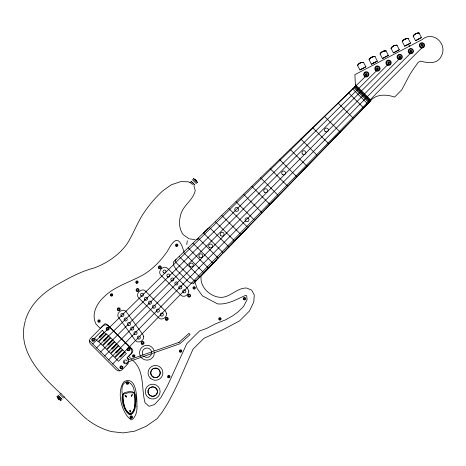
<?xml version="1.0" encoding="UTF-8"?>
<svg xmlns="http://www.w3.org/2000/svg" width="466" height="466" viewBox="0 0 466 466"><rect width="100%" height="100%" fill="white"/><g stroke="black" fill="none" stroke-linecap="round" stroke-linejoin="round"><path stroke-width="0.7" d="M128.599 360.352L126.915 357.859L131.255 353.368L131.878 351.772L131.575 349.325L108.718 326.118C107.151 324.406 104.256 324.522 102.683 326.165L90.969 337.873C89.006 339.504 88.919 342.819 90.969 344.415L116.267 369.713C117.886 371.414 120.822 371.198 122.348 369.491L128.057 363.614L128.709 361.179M201.032 276.909C200.24 286.934 209.077 295.566 218.577 297.157C229.354 299.032 236.215 287.592 246.712 288.035L251.663 290.161L254.267 294.943L253.784 302.015L249.473 310.991L239.518 320.946L222.847 329.759L203.898 338.299L192.971 349.232L178.659 381.788L172.997 393.502L167.579 403.573L162.354 411.938L157.281 418.538L146.068 426.373L134.697 431.161L123.175 432.902L111.502 431.598A66.551 66.551 0 0 1 87.69 419.849M186.779 244.603L187.291 240.73M25.345 320.765C16.444 350.607 41.014 375.415 60.924 393.776M355.436 85.785L354.643 87.055L369.532 101.949L370.569 100.912L355.436 85.785L354.894 74.642L422.068 39.662C432.961 30.144 448.042 43.932 441.261 56.281C437.289 64.582 427.695 62.992 420.542 61.139C418.742 61.512 417.594 63.096 416.651 64.547A131.89 131.89 0 0 0 409.69 74.822L401.843 89.647L394.615 97.097C386.163 94.08 375.182 93.806 369.41 102.042M25.467 320.055C30.546 303.459 43.932 291.937 58.623 283.817C69.97 277.334 81.672 271.171 94.412 267.909C107.04 263.063 118.708 255.304 126.752 244.283C133.69 233.775 137.482 221.554 144.938 211.331A117.49 117.49 0 0 1 162.826 190.804L171.29 184.775L180.721 181.606L188.526 181.839L190.25 182.888M370.132 101.343L193.664 283.27L190.705 283.048L188.648 281.878L176.614 270L174.01 266.074L173.259 262.113L355.243 86.455L370.132 101.343L193.664 283.27M201.067 276.187L216.073 260.657L215.682 260.284M112.621 364.051L380.693 89.035L423.303 46.425M223.459 252.659L246.98 228.509M108.537 359.968L377.757 86.07L411.257 52.571M216.043 260.121L216.632 259.527M104.588 356.018L400.288 57.883M176.131 259.457L175.105 260.954L175.595 262.113L193.472 279.99L194.963 280.701L196.495 280.689M203.694 232.895L208.279 228.311M388.627 63.766L100.569 352.005M126.472 363.847L127.55 362.769M96.532 347.962L378.101 69.236M92.717 343.902L366.963 75.038M131.604 358.937L178.938 342.359L189.01 333.359L190.099 334.571L179.783 343.792L133.492 360.008M384.514 57.417L388.376 55.39L386.005 50.881A6.489 6.239 78.5 0 0 382.592 51.58A6.489 6.239 46 0 0 380.081 53.998L382.452 58.506L384.345 57.516M363.69 67.984L362.012 68.857L362.28 68.723M417.722 39.523L421.468 37.565L419.097 33.057A6.489 6.239 78.5 0 0 415.678 33.756A6.489 6.239 46 0 0 413.173 36.173L415.544 40.676L418.06 39.365M125.226 362.868L124.206 362.391L124.707 361.383M406.969 44.94L408.501 44.142L409.812 46.629M386.052 56.619L386.308 56.473L385.86 56.701M419.138 38.789L419.4 38.649L418.946 38.876M408.682 44.054L410.569 43.058L408.199 38.55A6.489 6.239 78.5 0 0 404.785 39.249A6.489 6.239 46 0 0 402.275 41.666L404.645 46.175L407.162 44.858M363.993 67.826L365.874 66.83L363.503 62.328A6.489 6.239 78.5 0 0 360.09 63.021A6.489 6.239 46 0 0 357.579 65.438L359.95 69.947L362.472 68.63M377.378 61.098L371.454 64.215L369.084 59.712A6.489 6.239 46 0 1 371.594 57.295A6.489 6.239 78.5 0 1 375.008 56.596L377.378 61.098L371.454 64.215M397.451 50.753L399.333 49.751L396.962 45.249A6.489 6.239 78.5 0 0 393.549 45.948A6.489 6.239 46 0 0 391.044 48.365L393.415 52.868L397.271 50.835M404.645 46.169L410.569 43.053M415.544 40.676L421.462 37.56M359.95 69.941L365.874 66.824M382.452 58.5L388.376 55.384M393.409 52.868L399.333 49.751M126.309 381.916C119.779 384.357 122.471 393.065 122.616 398.413C123.618 403.946 124.451 410.791 129.758 413.925L130.888 414C135.629 410.872 135.018 403.935 135.117 398.896C134.47 392.902 134.796 384.7 128.138 382.044M129.158 359.793L130.34 359.379M128.616 361.715L132.146 360.48M189.709 238.889L194.998 239.611M119.82 370.854L89.472 340.652M189.05 238.802L183.173 234.66C178.676 228.422 178.781 220.418 181.099 213.364C184.175 204.603 193.25 199.85 195.231 190.565L193.891 185.684M132.198 359.845C145.083 370.359 141.058 388.568 145.072 402.781L149.068 406.311L154.52 404.546L160.846 397.649L167.469 385.784L186.79 343.71L199.448 331.046L206.828 328.332L215.443 323.876L225.451 319.897L232.435 315.989L238.225 311.801L243.619 306.412L247.062 299.609L246.764 296.324L246.537 295.648L245.763 295.351C236.676 299.125 227.938 304.88 217.581 303.89L202.425 295.858L197.269 288.809L194.637 281.435M355.465 84.701L371.047 100.289M353.979 87.701L368.926 102.648M352.733 88.948L367.715 103.924M348.585 92.856L363.649 107.926M338.124 103.073L353.496 118.446M324.388 116.319L340.302 132.233M312.599 127.626L328.845 143.872M300.838 139.025L317.509 155.696M290.132 149.365L307.199 166.432M279.559 159.518L296.924 176.888M270.158 168.669L287.743 186.254M260.64 177.826L278.645 195.831M251.791 186.313L270.129 204.656M243.601 194.322L262.125 212.84M235.994 201.685L254.727 220.418M228.928 208.57L247.964 227.606M195.481 179.684L196.349 180.546M194.905 179.276L196.757 181.128M194.258 178.938L197.089 181.769M193.553 178.682L197.345 182.48M193.285 178.635L197.398 182.748M192.307 179.608L196.425 183.72M191.462 181.6L194.433 184.565M190.961 181.146L194.881 185.072M190.012 182.095L192.481 184.565M221.746 215.385L240.998 234.637M215.315 221.694L234.777 241.155M209.345 227.361L229.051 247.062M203.525 233.058L223.29 252.822M198.219 238.12L218.17 258.071M192.976 243.246L213.073 263.348M188.124 247.854L208.529 268.259M183.488 252.49L203.922 272.925M179.317 256.556L199.972 277.212M61.034 393.659L62.927 395.552M63.399 396.024L64.384 397.003M63.918 396.776L82.995 415.853A66.551 66.551 0 0 0 87.148 419.423M59.508 394.032L63.428 397.952M58.565 395.931L61.535 398.896M57.97 395.384L62.083 399.496M56.992 396.356L61.11 400.469M57.044 396.624L60.836 400.422M57.301 397.335L60.131 400.16M57.633 397.976L59.491 399.828M58.046 398.558L58.908 399.42M131.814 359.484L128.628 356.339C130.364 354.574 134.796 351.632 131.989 348.848L107.075 324.522L105.427 323.753L104.576 323.981L100.324 328.408L96.124 324.26C90.882 314.416 96.718 303.517 104.168 296.714C115.597 285.53 131.692 281.854 145.101 273.682C153.203 268.375 160.007 261.385 165.721 253.603C169.17 249.327 170.847 243.089 175.927 240.369L177.942 240.532L179.87 242.151L181.693 245.233L184.169 252.158M127.672 357.905L128.057 358.348M178.938 342.359L179.148 342.72M127.329 361.89A1.94 1.94 0 0 1 124.702 363.678A1.94 1.94 0 0 1 123.927 360.602A1.94 1.94 0 0 1 127.084 360.917M408.199 38.55A6.239 6.239 0 0 0 402.275 41.666A6.489 6.233 44.2 0 1 404.791 39.261A6.489 6.233 80.4 0 1 408.199 38.556M196.658 239.786A2.458 2.458 0 0 1 197.904 239.116M217.109 258.7A2.458 2.458 0 0 1 216.911 259.131M128.057 358.348A3.274 3.274 0 0 1 128.68 360.102M151.497 353.939A4.695 4.695 0 0 1 143.639 356.047M142.893 355.075A4.695 4.695 0 0 1 145.747 348.189A4.695 4.695 0 0 1 151.66 352.727M154.38 352.727A7.415 7.415 0 0 1 140.883 356.979M140.54 356.432A7.415 7.415 0 0 1 144.122 345.871A7.415 7.415 0 0 1 154.13 350.805M143.744 336.813C144.116 340.984 137.674 344.124 135.181 340.232L119.034 318.01C114.461 313.274 124.026 306.622 126.869 312.604L142.934 334.716L143.744 336.813M136.934 406.224C137.301 411.006 136.066 416.179 132.338 419.435L131.051 419.866C121.218 412.521 116.401 391.463 123.962 381.625C137.051 375.27 136.963 399.018 136.934 406.224M166.677 313.828C166.811 317.655 161.434 320.992 158.58 317.701L139.113 298.228C134.022 294.197 142.456 286.345 146.12 291.786L165.436 311.102L166.677 313.828M188.812 291.122C188.946 294.949 183.569 298.287 180.721 294.99L161.248 275.523C156.57 271.952 163.415 264.315 167.527 268.346L187.577 288.396L188.812 291.122M135.088 401.622C134.796 405.851 134.592 411.181 130.783 413.831L130.002 413.913C123.665 410.231 123.21 401.395 123.193 394.801A1.683 1.683 0 0 1 123.7 394.044L128.424 392.727L133.224 392.791A2.441 2.441 0 0 1 134.01 393.485L134.756 396.001L135.088 401.622M135.909 401.634C135.618 406.183 135.291 411.932 131.051 414.623L129.903 414.746C124.492 412.963 118.55 395.902 124.521 392.716C133.014 390.065 137.091 391.784 135.909 401.634M132.262 394.498L132.117 395.727L131.523 395.721L131.598 396.432L131.406 395.331L132.262 394.498M130.305 411.484L130.218 412.2L129.501 410.872L130.043 410.144L130.707 410.773L130.305 411.478M366.043 74.298L366.538 74.432L366.043 74.298M377.186 68.502L377.681 68.63L377.186 68.502M388.452 62.613L388.947 62.741L388.452 62.613M399.473 56.899L399.968 57.033L399.473 56.899M410.569 51.114L411.064 51.248L410.569 51.114M421.812 45.12L422.307 45.254L421.812 45.12M102.328 330.342L94.511 338.159L98.058 341.706L105.875 333.889L104.541 332.555L100.143 337.431L99.322 336.615L104.215 332.223L102.328 330.342M106.574 333.982L98.751 341.799L102.299 345.347L110.116 337.53L108.782 336.19L104.384 341.071L103.569 340.25L108.456 335.864L106.574 333.982M110.733 337.891L102.916 345.714L106.458 349.255L114.281 341.438L112.947 340.104L108.549 344.986L107.728 344.164L112.621 339.778L110.733 337.891M114.712 341.945L106.895 349.762L110.436 353.31L118.259 345.487L116.919 344.153L112.527 349.034L111.706 348.213L116.593 343.826L114.712 341.945M118.69 345.865L110.867 353.682L114.415 357.224L122.232 349.407L120.898 348.073L116.506 352.954L115.684 352.133L120.572 347.747L118.69 345.865M122.797 349.914L114.98 357.731L118.527 361.278L126.344 353.455L125.01 352.121L120.612 357.003L119.791 356.181L124.684 351.795L122.797 349.914M373.546 63.108L373.971 62.898L373.546 63.108M375.311 62.182L374.868 62.427L375.311 62.182M395.506 51.761L395.925 51.551L395.506 51.761M125.756 396.525C123.187 394.871 127.329 394.97 126.321 397.236L126.234 396.391L125.756 396.525M365.624 75.038A0.949 0.949 0 0 0 367.208 74.612A0.949 0.949 0 0 0 366.049 73.447A0.949 0.949 0 0 0 365.624 75.038M376.761 69.236A0.949 0.949 0 0 0 378.351 68.811A0.949 0.949 0 0 0 377.186 67.652A0.949 0.949 0 0 0 376.761 69.236M120.63 368.623A1.497 1.497 0 0 0 122.878 367.325A1.497 1.497 0 0 0 120.63 366.026A1.497 1.497 0 0 0 120.63 368.623M106.912 330.004A1.497 1.497 0 0 0 109.161 328.711A1.497 1.497 0 0 0 106.912 327.412A1.497 1.497 0 0 0 106.912 330.004M127.835 350.578A1.497 1.497 0 0 0 130.084 349.279A1.497 1.497 0 0 0 127.835 347.98A1.497 1.497 0 0 0 127.835 350.578M92.431 341.036A1.497 1.497 0 0 0 94.68 339.737A1.497 1.497 0 0 0 92.431 338.444A1.497 1.497 0 0 0 92.431 341.036M130.62 418.241A1.293 1.293 0 0 0 132.56 417.122A1.293 1.293 0 0 0 130.62 415.998A1.293 1.293 0 0 0 130.62 418.241M126.816 384.095A1.293 1.293 0 0 0 128.762 382.97A1.293 1.293 0 0 0 126.816 381.852A1.293 1.293 0 0 0 126.816 384.095M128.167 349.989A0.827 0.827 0 0 0 129.408 349.279A0.827 0.827 0 0 0 128.167 348.562A0.827 0.827 0 0 0 128.167 349.989M120.799 367.907A0.827 0.827 0 0 0 122.179 367.54A0.827 0.827 0 0 0 121.166 366.526A0.827 0.827 0 0 0 120.799 367.907M128.179 325.332A1.538 1.538 0 0 0 130.486 323.998A1.538 1.538 0 0 0 128.179 322.664A1.538 1.538 0 0 0 128.179 325.332M138.047 338.916A1.538 1.538 0 0 0 140.359 337.582A1.538 1.538 0 0 0 138.047 336.248A1.538 1.538 0 0 0 138.047 338.916M131.47 329.864A1.544 1.544 0 0 0 133.777 328.524A1.544 1.544 0 0 0 131.47 327.19A1.544 1.544 0 0 0 131.47 329.864M121.597 316.274A1.538 1.538 0 0 0 123.909 314.94A1.538 1.538 0 0 0 121.597 313.606A1.538 1.538 0 0 0 121.597 316.274M134.756 334.39A1.538 1.538 0 0 0 137.068 333.056A1.538 1.538 0 0 0 134.756 331.722A1.538 1.538 0 0 0 134.756 334.39M124.888 320.806A1.538 1.538 0 0 0 127.201 319.472A1.538 1.538 0 0 0 124.888 318.138A1.538 1.538 0 0 0 124.888 320.806M161.038 315.901A1.544 1.544 0 0 0 163.35 314.567A1.544 1.544 0 0 0 161.038 313.234A1.544 1.544 0 0 0 161.038 315.901M153.122 307.985A1.544 1.544 0 0 0 155.434 306.651A1.544 1.544 0 0 0 153.122 305.317A1.544 1.544 0 0 0 153.122 307.985M157.083 311.94A1.538 1.538 0 0 0 159.389 310.606A1.538 1.538 0 0 0 157.083 309.273A1.538 1.538 0 0 0 157.083 311.94M141.25 296.108A1.544 1.544 0 0 0 143.563 294.774A1.544 1.544 0 0 0 141.25 293.44A1.544 1.544 0 0 0 141.25 296.108M149.167 304.024A1.544 1.544 0 0 0 151.479 302.69A1.544 1.544 0 0 0 149.167 301.356A1.544 1.544 0 0 0 149.167 304.024M144.891 299.824A1.544 1.544 0 0 0 147.466 299.131A1.544 1.544 0 0 0 145.578 297.244A1.544 1.544 0 0 0 144.891 299.824M92.769 340.454A0.827 0.827 0 0 0 94.004 339.737A0.827 0.827 0 0 0 92.769 339.027A0.827 0.827 0 0 0 92.769 340.454M398.366 59.258A2.662 2.662 0 0 0 402.362 56.945A2.662 2.662 0 0 0 398.366 54.639A2.662 2.662 0 0 0 398.366 59.258M375.544 70.442A2.662 2.662 0 0 0 380 69.248A2.662 2.662 0 0 0 376.738 65.986A2.662 2.662 0 0 0 375.544 70.442M364.96 76.674A2.662 2.662 0 0 0 368.955 74.362A2.662 2.662 0 0 0 364.96 72.055A2.662 2.662 0 0 0 364.96 76.674M420.641 47.643A2.662 2.662 0 0 0 424.637 45.336A2.662 2.662 0 0 0 420.641 43.029A2.662 2.662 0 0 0 420.641 47.643M409.503 53.45A2.662 2.662 0 0 0 413.499 51.144A2.662 2.662 0 0 0 409.503 48.837A2.662 2.662 0 0 0 409.503 53.45M387.234 65.059A2.662 2.662 0 0 0 391.23 62.753A2.662 2.662 0 0 0 387.234 60.446A2.662 2.662 0 0 0 387.234 65.059M375.969 70.017A2.062 2.062 0 0 0 379.423 69.096A2.062 2.062 0 0 0 376.895 66.562A2.062 2.062 0 0 0 375.969 70.017M387.106 64.215A2.062 2.062 0 0 0 390.56 63.289A2.062 2.062 0 0 0 388.027 60.761A2.062 2.062 0 0 0 387.106 64.215M398.238 58.407A2.062 2.062 0 0 0 401.692 57.481A2.062 2.062 0 0 0 399.164 54.953A2.062 2.062 0 0 0 398.238 58.407M409.375 52.6A2.062 2.062 0 0 0 412.829 51.679A2.062 2.062 0 0 0 410.301 49.146A2.062 2.062 0 0 0 409.375 52.6M420.513 46.798A2.062 2.062 0 0 0 423.967 45.872A2.062 2.062 0 0 0 421.439 43.344A2.062 2.062 0 0 0 420.513 46.798M364.831 75.824A2.062 2.062 0 0 0 368.286 74.898A2.062 2.062 0 0 0 365.758 72.37A2.062 2.062 0 0 0 364.831 75.824M396.968 45.249A6.239 6.239 0 0 0 391.044 48.365A6.489 6.233 44.2 0 1 393.554 45.959A6.489 6.233 80.4 0 1 396.968 45.249M375.008 56.596A6.239 6.239 0 0 0 369.084 59.712A6.489 6.233 44.2 0 1 371.6 57.306A6.489 6.233 80.4 0 1 375.008 56.596M419.097 33.057A6.239 6.239 0 0 0 413.173 36.173A6.489 6.233 44.2 0 1 415.684 33.768A6.489 6.233 80.4 0 1 419.097 33.063M386.005 50.881A6.239 6.239 0 0 0 380.081 53.998A6.489 6.233 44.2 0 1 382.598 51.592A6.489 6.233 80.4 0 1 386.005 50.887M363.503 62.328A6.239 6.239 0 0 0 357.579 65.438A6.489 6.233 44.2 0 1 360.096 63.032A6.489 6.233 80.4 0 1 363.503 62.328M421.386 45.854A0.949 0.949 0 0 0 422.977 45.429A0.949 0.949 0 0 0 421.812 44.27A0.949 0.949 0 0 0 421.386 45.854M388.027 63.347A0.949 0.949 0 0 0 389.617 62.922A0.949 0.949 0 0 0 388.452 61.762A0.949 0.949 0 0 0 388.027 63.347M410.144 51.848A0.949 0.949 0 0 0 411.734 51.423A0.949 0.949 0 0 0 410.569 50.264A0.949 0.949 0 0 0 410.144 51.848M399.047 57.638A0.949 0.949 0 0 0 400.632 57.213A0.949 0.949 0 0 0 399.473 56.054A0.949 0.949 0 0 0 399.047 57.638M325.052 131.348A1.94 1.94 0 0 0 328.303 130.474A1.94 1.94 0 0 0 325.92 128.098A1.94 1.94 0 0 0 325.052 131.348M264.688 192.359A1.94 1.94 0 0 0 267.601 190.676A1.94 1.94 0 0 0 264.688 188.992A1.94 1.94 0 0 0 264.688 192.359M190.012 266.389A1.94 1.94 0 0 0 193.262 265.515A1.94 1.94 0 0 0 190.879 263.139A1.94 1.94 0 0 0 190.012 266.389M209.624 247.632A1.94 1.94 0 0 0 212.537 245.949A1.94 1.94 0 0 0 209.624 244.271A1.94 1.94 0 0 0 209.624 247.632M199.413 257.104A1.94 1.94 0 0 0 202.663 256.236A1.94 1.94 0 0 0 200.287 253.859A1.94 1.94 0 0 0 199.413 257.104M220.773 235.592A1.94 1.94 0 0 0 224.018 234.724A1.94 1.94 0 0 0 221.641 232.348A1.94 1.94 0 0 0 220.773 235.592M245.658 221.123A1.94 1.94 0 0 0 248.908 220.255A1.94 1.94 0 0 0 246.531 217.878A1.94 1.94 0 0 0 245.658 221.123M235.313 210.801A1.94 1.94 0 0 0 238.563 209.927A1.94 1.94 0 0 0 236.186 207.551A1.94 1.94 0 0 0 235.313 210.801M302.539 154.036A1.94 1.94 0 0 0 305.789 153.168A1.94 1.94 0 0 0 303.407 150.786A1.94 1.94 0 0 0 302.539 154.036M282.617 174.645A1.94 1.94 0 0 0 285.53 172.968A1.94 1.94 0 0 0 282.617 171.284A1.94 1.94 0 0 0 282.617 174.645M179.521 288.734A1.544 1.544 0 0 0 181.833 287.4A1.544 1.544 0 0 0 179.521 286.066A1.544 1.544 0 0 0 179.521 288.734M163.688 272.901A1.544 1.544 0 0 0 166.001 271.567A1.544 1.544 0 0 0 163.688 270.233A1.544 1.544 0 0 0 163.688 272.901M183.482 292.689A1.544 1.544 0 0 0 185.788 291.355A1.544 1.544 0 0 0 183.482 290.021A1.544 1.544 0 0 0 183.482 292.689M171.605 280.817A1.544 1.544 0 0 0 173.917 279.483A1.544 1.544 0 0 0 171.605 278.15A1.544 1.544 0 0 0 171.605 280.817M167.649 276.856A1.544 1.544 0 0 0 169.962 275.523A1.544 1.544 0 0 0 167.649 274.189A1.544 1.544 0 0 0 167.649 276.856M175.565 284.773A1.538 1.538 0 0 0 177.872 283.439A1.538 1.538 0 0 0 175.565 282.105A1.538 1.538 0 0 0 175.565 284.773M107.25 329.421A0.827 0.827 0 0 0 108.485 328.711A0.827 0.827 0 0 0 107.25 327.994A0.827 0.827 0 0 0 107.25 329.421M126.997 383.442A0.664 0.664 0 0 0 128.109 383.145A0.664 0.664 0 0 0 127.294 382.33A0.664 0.664 0 0 0 126.997 383.442M130.934 417.699A0.664 0.664 0 0 0 131.93 417.122A0.664 0.664 0 0 0 130.934 416.546A0.664 0.664 0 0 0 130.934 417.699M166.024 320.171A1.497 1.497 0 0 0 168.273 318.878A1.497 1.497 0 0 0 166.024 317.579A1.497 1.497 0 0 0 166.024 320.171M136.829 291.297A1.497 1.497 0 0 0 139.078 289.998A1.497 1.497 0 0 0 136.829 288.699A1.497 1.497 0 0 0 136.829 291.297M110.96 295.968A1.223 1.223 0 0 0 112.795 294.914A1.223 1.223 0 0 0 110.96 293.854A1.223 1.223 0 0 0 110.96 295.968M132.886 356.787A1.223 1.223 0 0 0 134.936 356.24A1.223 1.223 0 0 0 133.433 354.743A1.223 1.223 0 0 0 132.886 356.787M117.991 310.583A1.497 1.497 0 0 0 120.24 309.284A1.497 1.497 0 0 0 117.991 307.985A1.497 1.497 0 0 0 117.991 310.583M98.151 321.919A1.223 1.223 0 0 0 100.196 321.371A1.223 1.223 0 0 0 98.699 319.868A1.223 1.223 0 0 0 98.151 321.919M136.334 283.2A1.223 1.223 0 0 0 138.169 282.14A1.223 1.223 0 0 0 136.334 281.08A1.223 1.223 0 0 0 136.334 283.2M193.308 288.769A1.223 1.223 0 0 0 195.359 288.221A1.223 1.223 0 0 0 193.856 286.724A1.223 1.223 0 0 0 193.308 288.769M158.813 268.364A1.497 1.497 0 0 0 161.318 267.694A1.497 1.497 0 0 0 159.483 265.853A1.497 1.497 0 0 0 158.813 268.364M188.089 296.696A1.497 1.497 0 0 0 190.6 296.026A1.497 1.497 0 0 0 188.765 294.186A1.497 1.497 0 0 0 188.089 296.696M243.596 299.562A1.223 1.223 0 0 0 245.64 299.009A1.223 1.223 0 0 0 244.143 297.512A1.223 1.223 0 0 0 243.596 299.562M141.821 344.228A1.497 1.497 0 0 0 144.07 342.929A1.497 1.497 0 0 0 141.821 341.63A1.497 1.497 0 0 0 141.821 344.228M179.993 352.086A1.223 1.223 0 0 0 181.827 351.026A1.223 1.223 0 0 0 179.993 349.966A1.223 1.223 0 0 0 179.993 352.086M167.952 377.437A1.223 1.223 0 0 0 169.997 376.889A1.223 1.223 0 0 0 168.5 375.392A1.223 1.223 0 0 0 167.952 377.437M219.288 319.926A1.223 1.223 0 0 0 221.123 318.866A1.223 1.223 0 0 0 219.288 317.806A1.223 1.223 0 0 0 219.288 319.926M176.09 246.287A1.223 1.223 0 0 0 177.925 245.227A1.223 1.223 0 0 0 176.09 244.172A1.223 1.223 0 0 0 176.09 246.287M152.149 376.173A4.695 4.695 0 0 0 160.007 374.07A4.695 4.695 0 0 0 154.258 368.315A4.695 4.695 0 0 0 152.149 376.173M150.227 378.095A7.415 7.415 0 0 0 162.64 374.775A7.415 7.415 0 0 0 153.553 365.688A7.415 7.415 0 0 0 150.227 378.095M153.064 377.029A4.823 4.823 0 0 0 160.292 372.852A4.823 4.823 0 0 0 153.064 368.676A4.823 4.823 0 0 0 153.064 377.029M150.367 395.657A4.695 4.695 0 0 0 157.409 391.591A4.695 4.695 0 0 0 150.367 387.526A4.747 4.747 0 0 0 150.337 395.704A4.747 4.747 0 0 0 157.461 391.591A4.747 4.747 0 0 0 150.337 387.479A4.695 4.695 0 0 0 150.367 395.657M149.004 398.016A7.415 7.415 0 0 0 160.129 391.591A7.415 7.415 0 0 0 149.004 385.166A7.415 7.415 0 0 0 149.004 398.016M219.48 319.292A0.6 0.6 0 0 0 220.482 319.018A0.6 0.6 0 0 0 219.748 318.29A0.6 0.6 0 0 0 219.48 319.292M244.161 299.213A0.6 0.6 0 0 0 245.058 298.694A0.6 0.6 0 0 0 244.161 298.176A0.6 0.6 0 0 0 244.161 299.213M98.716 321.569A0.6 0.6 0 0 0 99.613 321.051A0.6 0.6 0 0 0 98.716 320.532A0.6 0.6 0 0 0 98.716 321.569M136.649 282.658A0.6 0.6 0 0 0 137.546 282.14A0.6 0.6 0 0 0 136.649 281.621A0.6 0.6 0 0 0 136.649 282.658M176.398 245.745A0.6 0.6 0 0 0 177.301 245.227A0.6 0.6 0 0 0 176.398 244.714A0.6 0.6 0 0 0 176.398 245.745M111.269 295.427A0.6 0.6 0 0 0 112.166 294.914A0.6 0.6 0 0 0 111.269 294.395A0.6 0.6 0 0 0 111.269 295.427M133.451 356.438A0.6 0.6 0 0 0 134.354 355.919A0.6 0.6 0 0 0 133.451 355.401A0.6 0.6 0 0 0 133.451 356.438M166.158 319.495A0.874 0.874 0 0 0 167.614 319.099A0.874 0.874 0 0 0 166.548 318.033A0.874 0.874 0 0 0 166.158 319.495M136.957 290.615A0.874 0.874 0 0 0 138.419 290.225A0.874 0.874 0 0 0 137.353 289.153A0.874 0.874 0 0 0 136.957 290.615M142.136 343.687A0.874 0.874 0 0 0 143.446 342.929A0.874 0.874 0 0 0 142.136 342.172A0.874 0.874 0 0 0 142.136 343.687M193.751 288.326A0.6 0.6 0 0 0 194.753 288.058A0.6 0.6 0 0 0 194.019 287.324A0.6 0.6 0 0 0 193.751 288.326M188.532 296.254A0.874 0.874 0 0 0 189.994 295.863A0.874 0.874 0 0 0 188.922 294.792A0.874 0.874 0 0 0 188.532 296.254M159.255 267.921A0.874 0.874 0 0 0 160.718 267.531A0.874 0.874 0 0 0 159.646 266.459A0.874 0.874 0 0 0 159.255 267.921M168.517 377.093A0.6 0.6 0 0 0 169.414 376.575A0.6 0.6 0 0 0 168.517 376.056A0.6 0.6 0 0 0 168.517 377.093M180.307 351.545A0.6 0.6 0 0 0 181.204 351.026A0.6 0.6 0 0 0 180.307 350.508A0.6 0.6 0 0 0 180.307 351.545M118.306 310.041A0.874 0.874 0 0 0 119.616 309.284A0.874 0.874 0 0 0 118.306 308.527A0.874 0.874 0 0 0 118.306 310.041"/></g></svg>
